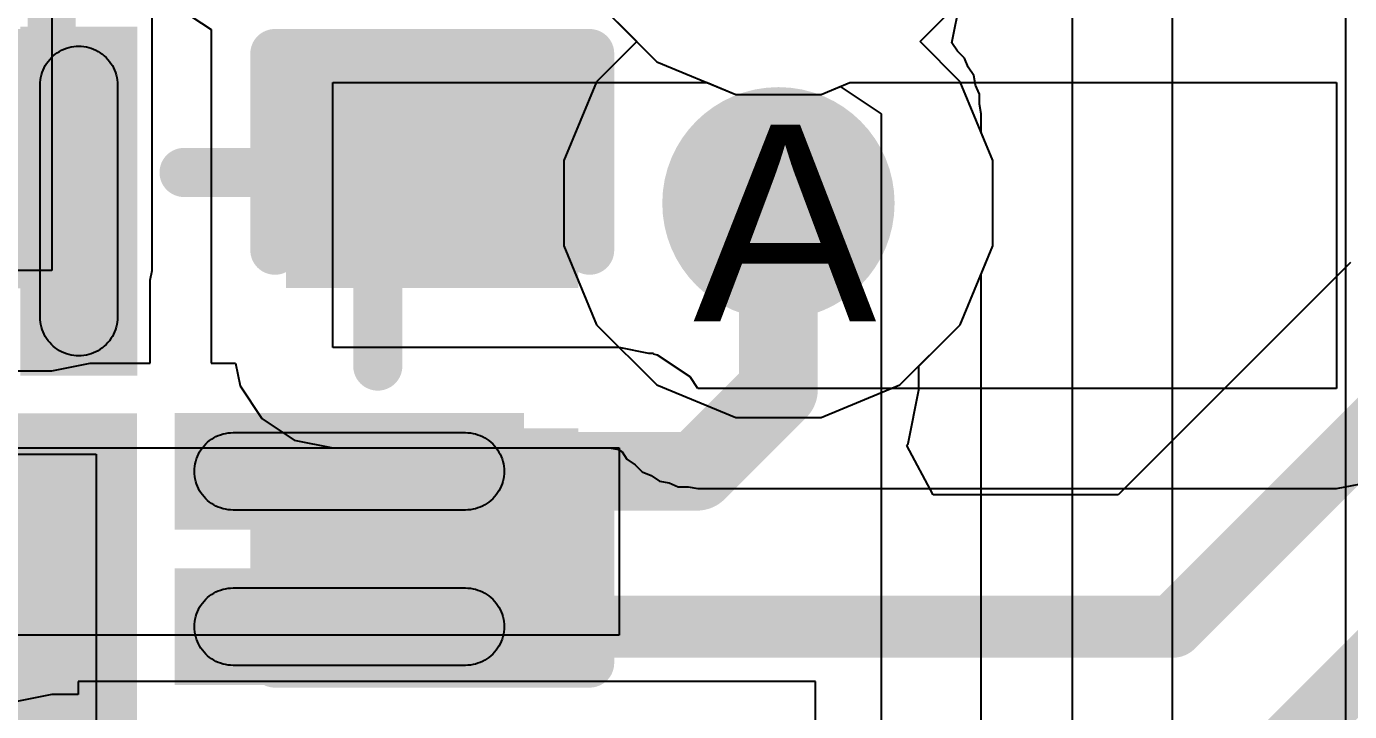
# Model space of a CAD drawing. Header units: inches. Extents: x 0 to 5271, y 0 to 5417.
# Drawn here: x 132.072 to 135.489, y 86.401 to 88.172 of the extents above; entities that cross this region are included whole.
import ezdxf

# ---------------------------------------------------------------- set-up
doc = ezdxf.new("R2010")
doc.units = ezdxf.units.IN
for name, color, linetype in [('Bottom Layer', 5, 'Continuous'), ('Bottom Overlay', 54, 'Continuous'), ('Bottom Paste', 16, 'Continuous'), ('Bottom Solder', 6, 'Continuous'), ('Drill Drawing', 1, 'Continuous'), ('L2_GND1', 16, 'Continuous'), ('L3_SIG1', 76, 'Continuous'), ('L4_PWR', 90, 'Continuous'), ('L5_GND2', 156, 'Continuous'), ('L6_SIG2', 130, 'Continuous'), ('L7_GND3', 216, 'Continuous'), ('Top Layer', 1, 'Continuous'), ('Top Overlay', 2, 'Continuous'), ('Top Paste', 8, 'Continuous'), ('Top Solder', 216, 'Continuous'), ('Via Holes', 16, 'Continuous')]:
    doc.layers.add(name, color=color, linetype=linetype)
doc.styles.add('Arial', font='', dxfattribs={"height": 0.2})
doc.styles.get('Arial').set_extended_font_data('Arial')

# ---------------------------------------------------------------- blocks, each defined once
blk = doc.blocks.new('WQFN_40_EP_5X5__B_416')
at = {"layer": 'Bottom Layer'}
for points in [[(-1.7008, 2.0994), (-1.9008, 2.0994), (-1.9008, 2.8994), (-1.7008, 2.8994)], [(-1.2995, 2.0994), (-1.4995, 2.0994), (-1.4995, 2.8994), (-1.2995, 2.8994)], [(-2.0993, 1.9009), (-2.0993, 1.7009), (-2.8993, 1.7009), (-2.8993, 1.9009)], [(-1.9, 1.9), (1.9, 1.9), (1.9, -1.9), (-1.9, -1.9)]]:
    blk.add_hatch(color=5, dxfattribs=at).paths.add_polyline_path(points)
at = {"layer": 'Bottom Solder'}
for points in [[(-1.65, 2.0486), (-1.9516, 2.0486), (-1.9516, 2.9502), (-1.65, 2.9502)], [(-1.2487, 2.0486), (-1.5503, 2.0486), (-1.5503, 2.9502), (-1.2487, 2.9502)], [(-2.0485, 1.9517), (-2.0485, 1.6501), (-2.9501, 1.6501), (-2.9501, 1.9517)], [(-1.9508, 1.9508), (1.9508, 1.9508), (1.9508, -1.9508), (-1.9508, -1.9508)]]:
    blk.add_hatch(color=6, dxfattribs=at).paths.add_polyline_path(points)
at = {"layer": 'Bottom Overlay'}
for points in [[(-2.073, 2.573, 0.127, 0.127, 0), (-2.5731, 2.573, 0.127, 0.127, 0)], [(-2.5731, 2.0728, 0.127, 0.127, 0), (-2.5731, 2.573, 0.127, 0.127, 0)]]:
    blk.add_lwpolyline(points, format="xyseb", dxfattribs=at)
for points in [[(-2.6049, 2.573, 0.0635, 0.0635, 1), (-2.5414, 2.573, 0.0635, 0.0635, 1)], [(-2.6049, 2.573, 0.0635, 0.0635, 1), (-2.5414, 2.573, 0.0635, 0.0635, 1)], [(-2.1047, 2.573, 0.0635, 0.0635, 1), (-2.0412, 2.573, 0.0635, 0.0635, 1)], [(-2.6049, 2.0728, 0.0635, 0.0635, 1), (-2.5414, 2.0728, 0.0635, 0.0635, 1)]]:
    blk.add_lwpolyline(points, format="xyseb", close=True, dxfattribs=at)
at = {"layer": 'Bottom Paste'}
for p, q in [((-1.8716, 2.8701), (-1.8668, 2.8745)), ((-1.8668, 2.8745), (-1.8617, 2.8787)), ((-1.8617, 2.8787), (-1.8564, 2.8825)), ((-1.8564, 2.8825), (-1.8508, 2.886)), ((-1.8508, 2.886), (-1.8451, 2.889)), ((-1.8451, 2.889), (-1.8391, 2.8917)), ((-1.8391, 2.8917), (-1.833, 2.8941)), ((-1.833, 2.8941), (-1.8267, 2.896)), ((-1.8267, 2.896), (-1.8204, 2.8974)), ((-1.8204, 2.8974), (-1.8139, 2.8985)), ((-1.8139, 2.8985), (-1.8074, 2.8992)), ((-1.8074, 2.8992), (-1.8009, 2.8994)), ((-1.8009, 2.8994), (-1.7943, 2.8992)), ((-1.7943, 2.8992), (-1.7878, 2.8985)), ((-1.7878, 2.8985), (-1.7814, 2.8974)), ((-1.7814, 2.8974), (-1.775, 2.896)), ((-1.775, 2.896), (-1.7687, 2.8941)), ((-1.7687, 2.8941), (-1.7626, 2.8917)), ((-1.7626, 2.8917), (-1.7566, 2.889)), ((-1.7566, 2.889), (-1.7508, 2.886)), ((-1.7508, 2.886), (-1.7453, 2.8825)), ((-1.7453, 2.8825), (-1.74, 2.8787)), ((-1.74, 2.8787), (-1.7349, 2.8745)), ((-1.7349, 2.8745), (-1.7301, 2.8701)), ((-1.4703, 2.8701), (-1.4655, 2.8745)), ((-1.4655, 2.8745), (-1.4604, 2.8787)), ((-1.4604, 2.8787), (-1.4551, 2.8825)), ((-1.4551, 2.8825), (-1.4495, 2.886)), ((-1.4495, 2.886), (-1.4438, 2.889)), ((-1.4438, 2.889), (-1.4378, 2.8917)), ((-1.4378, 2.8917), (-1.4317, 2.8941)), ((-1.4317, 2.8941), (-1.4254, 2.896)), ((-1.4254, 2.896), (-1.419, 2.8974)), ((-1.419, 2.8974), (-1.4126, 2.8985)), ((-1.4126, 2.8985), (-1.4061, 2.8992)), ((-1.4061, 2.8992), (-1.3995, 2.8994)), ((-1.3995, 2.8994), (-1.393, 2.8992)), ((-1.393, 2.8992), (-1.3865, 2.8985)), ((-1.3865, 2.8985), (-1.38, 2.8974)), ((-1.38, 2.8974), (-1.3737, 2.896)), ((-1.3737, 2.896), (-1.3674, 2.8941)), ((-1.3674, 2.8941), (-1.3613, 2.8917)), ((-1.3613, 2.8917), (-1.3553, 2.889)), ((-1.3553, 2.889), (-1.3495, 2.886)), ((-1.3495, 2.886), (-1.344, 2.8825)), ((-1.344, 2.8825), (-1.3387, 2.8787)), ((-1.3387, 2.8787), (-1.3336, 2.8745)), ((-1.3336, 2.8745), (-1.3288, 2.8701)), ((-1.8956, 2.8315), (-1.8932, 2.8376)), ((-1.8932, 2.8376), (-1.8905, 2.8436)), ((-1.8905, 2.8436), (-1.8875, 2.8494)), ((-1.8875, 2.8494), (-1.884, 2.8549)), ((-1.884, 2.8549), (-1.8802, 2.8602)), ((-1.8802, 2.8602), (-1.876, 2.8653)), ((-1.876, 2.8653), (-1.8716, 2.8701)), ((-1.7301, 2.8701), (-1.7257, 2.8653)), ((-1.7257, 2.8653), (-1.7215, 2.8602)), ((-1.7215, 2.8602), (-1.7177, 2.8549)), ((-1.7177, 2.8549), (-1.7142, 2.8493)), ((-1.7142, 2.8493), (-1.7112, 2.8436)), ((-1.7112, 2.8436), (-1.7085, 2.8376)), ((-1.7085, 2.8376), (-1.7062, 2.8315)), ((-1.4942, 2.8315), (-1.4919, 2.8376)), ((-1.4919, 2.8376), (-1.4892, 2.8436)), ((-1.4892, 2.8436), (-1.4862, 2.8494)), ((-1.4862, 2.8494), (-1.4827, 2.8549)), ((-1.4827, 2.8549), (-1.4789, 2.8602)), ((-1.4789, 2.8602), (-1.4747, 2.8653)), ((-1.4747, 2.8653), (-1.4703, 2.8701)), ((-1.3288, 2.8701), (-1.3244, 2.8653)), ((-1.3244, 2.8653), (-1.3202, 2.8602)), ((-1.3202, 2.8602), (-1.3164, 2.8549)), ((-1.3164, 2.8549), (-1.3129, 2.8493)), ((-1.3129, 2.8493), (-1.3099, 2.8436)), ((-1.3099, 2.8436), (-1.3072, 2.8376)), ((-1.3072, 2.8376), (-1.3048, 2.8315)), ((-1.9009, 2.7994), (-1.9007, 2.8059)), ((-1.9007, 2.8059), (-1.9, 2.8124)), ((-1.9, 2.8124), (-1.8989, 2.8189)), ((-1.8989, 2.8189), (-1.8975, 2.8252)), ((-1.8975, 2.8252), (-1.8956, 2.8315)), ((-1.7062, 2.8315), (-1.7043, 2.8252)), ((-1.7043, 2.8252), (-1.7028, 2.8189)), ((-1.7028, 2.8189), (-1.7017, 2.8124)), ((-1.7017, 2.8124), (-1.7017, 2.8124)), ((-1.7017, 2.8124), (-1.7011, 2.8059)), ((-1.7011, 2.8059), (-1.7009, 2.7994)), ((-1.4995, 2.7994), (-1.4993, 2.8059)), ((-1.4993, 2.8059), (-1.4987, 2.8124)), ((-1.4987, 2.8124), (-1.4976, 2.8189)), ((-1.4976, 2.8189), (-1.4961, 2.8252)), ((-1.4961, 2.8252), (-1.4942, 2.8315)), ((-1.3048, 2.8315), (-1.3029, 2.8252)), ((-1.3029, 2.8252), (-1.3015, 2.8189)), ((-1.3015, 2.8189), (-1.3004, 2.8124)), ((-1.3004, 2.8124), (-1.3004, 2.8124)), ((-1.3004, 2.8124), (-1.2997, 2.8059)), ((-1.2997, 2.8059), (-1.2995, 2.7994)), ((-1.9009, 2.1994), (-1.9009, 2.7994)), ((-1.7009, 2.7994), (-1.7009, 2.1994)), ((-1.4995, 2.1994), (-1.4995, 2.7994)), ((-1.2995, 2.7994), (-1.2995, 2.1994)), ((-1.9007, 2.1928), (-1.9009, 2.1994)), ((-1.9, 2.1863), (-1.9007, 2.1928)), ((-1.7011, 2.1928), (-1.7017, 2.1863)), ((-1.7009, 2.1994), (-1.7011, 2.1928)), ((-1.4993, 2.1928), (-1.4995, 2.1994)), ((-1.4987, 2.1863), (-1.4993, 2.1928)), ((-1.2997, 2.1928), (-1.3004, 2.1863)), ((-1.2995, 2.1994), (-1.2997, 2.1928)), ((-1.8989, 2.1799), (-1.9, 2.1863)), ((-1.8975, 2.1735), (-1.8989, 2.1799)), ((-1.8956, 2.1672), (-1.8975, 2.1735)), ((-1.8932, 2.1611), (-1.8956, 2.1672)), ((-1.8905, 2.1551), (-1.8932, 2.1611)), ((-1.8875, 2.1494), (-1.8905, 2.1551)), ((-1.7112, 2.1551), (-1.7142, 2.1493)), ((-1.7085, 2.1611), (-1.7112, 2.1551)), ((-1.7062, 2.1672), (-1.7085, 2.1611)), ((-1.7043, 2.1735), (-1.7062, 2.1672)), ((-1.7028, 2.1799), (-1.7043, 2.1735)), ((-1.7017, 2.1863), (-1.7028, 2.1799)), ((-1.4976, 2.1799), (-1.4987, 2.1863)), ((-1.4961, 2.1735), (-1.4976, 2.1799)), ((-1.4942, 2.1672), (-1.4961, 2.1735)), ((-1.4919, 2.1611), (-1.4942, 2.1672)), ((-1.4892, 2.1551), (-1.4919, 2.1611)), ((-1.4862, 2.1494), (-1.4892, 2.1551)), ((-1.3099, 2.1551), (-1.3129, 2.1493)), ((-1.3072, 2.1611), (-1.3099, 2.1551)), ((-1.3048, 2.1672), (-1.3072, 2.1611)), ((-1.3029, 2.1735), (-1.3048, 2.1672)), ((-1.3015, 2.1799), (-1.3029, 2.1735)), ((-1.3004, 2.1863), (-1.3015, 2.1799)), ((-1.884, 2.1438), (-1.8875, 2.1494)), ((-1.8802, 2.1385), (-1.884, 2.1438)), ((-1.876, 2.1334), (-1.8802, 2.1385)), ((-1.8716, 2.1286), (-1.876, 2.1334)), ((-1.8668, 2.1242), (-1.8716, 2.1286)), ((-1.8617, 2.12), (-1.8668, 2.1242)), ((-1.8564, 2.1162), (-1.8617, 2.12)), ((-1.74, 2.12), (-1.7453, 2.1162)), ((-1.7349, 2.1242), (-1.74, 2.12)), ((-1.7301, 2.1286), (-1.7349, 2.1242)), ((-1.7257, 2.1334), (-1.7301, 2.1286)), ((-1.7215, 2.1385), (-1.7257, 2.1334)), ((-1.7177, 2.1438), (-1.7215, 2.1385)), ((-1.7142, 2.1493), (-1.7177, 2.1438)), ((-1.4827, 2.1438), (-1.4862, 2.1494)), ((-1.4789, 2.1385), (-1.4827, 2.1438)), ((-1.4747, 2.1334), (-1.4789, 2.1385)), ((-1.4703, 2.1286), (-1.4747, 2.1334)), ((-1.4655, 2.1242), (-1.4703, 2.1286)), ((-1.4604, 2.12), (-1.4655, 2.1242)), ((-1.4551, 2.1162), (-1.4604, 2.12)), ((-1.3387, 2.12), (-1.344, 2.1162)), ((-1.3336, 2.1242), (-1.3387, 2.12)), ((-1.3288, 2.1286), (-1.3336, 2.1242)), ((-1.3244, 2.1334), (-1.3288, 2.1286)), ((-1.3202, 2.1385), (-1.3244, 2.1334)), ((-1.3164, 2.1438), (-1.3202, 2.1385)), ((-1.3129, 2.1493), (-1.3164, 2.1438)), ((-1.8509, 2.1127), (-1.8564, 2.1162)), ((-1.8451, 2.1097), (-1.8509, 2.1127)), ((-1.8391, 2.107), (-1.8451, 2.1097)), ((-1.833, 2.1047), (-1.8391, 2.107)), ((-1.8267, 2.1028), (-1.833, 2.1047)), ((-1.8204, 2.1013), (-1.8267, 2.1028)), ((-1.8139, 2.1002), (-1.8204, 2.1013)), ((-1.8074, 2.0996), (-1.8139, 2.1002)), ((-1.8009, 2.0994), (-1.8074, 2.0996)), ((-1.7943, 2.0996), (-1.8009, 2.0994)), ((-1.7878, 2.1002), (-1.7943, 2.0996)), ((-1.7814, 2.1013), (-1.7878, 2.1002)), ((-1.775, 2.1028), (-1.7814, 2.1013)), ((-1.7687, 2.1047), (-1.775, 2.1028)), ((-1.7626, 2.107), (-1.7687, 2.1047)), ((-1.7566, 2.1097), (-1.7626, 2.107)), ((-1.7509, 2.1127), (-1.7566, 2.1097)), ((-1.7453, 2.1162), (-1.7509, 2.1127)), ((-1.4496, 2.1127), (-1.4551, 2.1162)), ((-1.4438, 2.1097), (-1.4496, 2.1127)), ((-1.4378, 2.107), (-1.4438, 2.1097)), ((-1.4317, 2.1047), (-1.4378, 2.107)), ((-1.4254, 2.1028), (-1.4317, 2.1047)), ((-1.419, 2.1013), (-1.4254, 2.1028)), ((-1.4126, 2.1002), (-1.419, 2.1013)), ((-1.4061, 2.0996), (-1.4126, 2.1002)), ((-1.3995, 2.0994), (-1.4061, 2.0996)), ((-1.393, 2.0996), (-1.3995, 2.0994)), ((-1.3865, 2.1002), (-1.393, 2.0996)), ((-1.38, 2.1013), (-1.3865, 2.1002)), ((-1.3737, 2.1028), (-1.38, 2.1013)), ((-1.3674, 2.1047), (-1.3737, 2.1028)), ((-1.3613, 2.107), (-1.3674, 2.1047)), ((-1.3553, 2.1097), (-1.3613, 2.107)), ((-1.3496, 2.1127), (-1.3553, 2.1097)), ((-1.344, 2.1162), (-1.3496, 2.1127)), ((-2.8653, 1.876), (-2.8602, 1.8802)), ((-2.8602, 1.8802), (-2.8549, 1.884)), ((-2.8549, 1.884), (-2.8493, 1.8875)), ((-2.8493, 1.8875), (-2.8436, 1.8905)), ((-2.8436, 1.8905), (-2.8376, 1.8932)), ((-2.8376, 1.8932), (-2.8315, 1.8956)), ((-2.8315, 1.8956), (-2.8252, 1.8975)), ((-2.8252, 1.8975), (-2.8189, 1.8989)), ((-2.8189, 1.8989), (-2.8124, 1.9)), ((-2.8124, 1.9), (-2.8059, 1.9007)), ((-2.8059, 1.9007), (-2.7994, 1.9009)), ((-2.7994, 1.9009), (-2.1994, 1.9009)), ((-2.1994, 1.9009), (-2.1928, 1.9007)), ((-2.1928, 1.9007), (-2.1863, 1.9)), ((-2.1863, 1.9), (-2.1799, 1.8989)), ((-2.1799, 1.8989), (-2.1735, 1.8975)), ((-2.1735, 1.8975), (-2.1672, 1.8956)), ((-2.1672, 1.8956), (-2.1611, 1.8932)), ((-2.1611, 1.8932), (-2.1551, 1.8905)), ((-2.1551, 1.8905), (-2.1493, 1.8875)), ((-2.1493, 1.8875), (-2.1438, 1.884)), ((-2.1438, 1.884), (-2.1385, 1.8802)), ((-2.1385, 1.8802), (-2.1334, 1.876)), ((-2.889, 1.8451), (-2.886, 1.8508)), ((-2.886, 1.8508), (-2.8825, 1.8564)), ((-2.8825, 1.8564), (-2.8787, 1.8617)), ((-2.8787, 1.8617), (-2.8745, 1.8668)), ((-2.8745, 1.8668), (-2.8701, 1.8716)), ((-2.8701, 1.8716), (-2.8653, 1.876)), ((-2.1334, 1.876), (-2.1286, 1.8716)), ((-2.1286, 1.8716), (-2.1242, 1.8668)), ((-2.1242, 1.8668), (-2.12, 1.8617)), ((-2.12, 1.8617), (-2.1162, 1.8564)), ((-2.1162, 1.8564), (-2.1127, 1.8508)), ((-2.1127, 1.8508), (-2.1097, 1.8451)), ((-2.8992, 1.8074), (-2.8985, 1.8139)), ((-2.8985, 1.8139), (-2.8974, 1.8204)), ((-2.8974, 1.8204), (-2.896, 1.8267)), ((-2.896, 1.8267), (-2.8941, 1.833)), ((-2.8941, 1.833), (-2.8917, 1.8391)), ((-2.8917, 1.8391), (-2.889, 1.8451)), ((-2.1097, 1.8451), (-2.107, 1.8391)), ((-2.107, 1.8391), (-2.1047, 1.833)), ((-2.1047, 1.833), (-2.1028, 1.8267)), ((-2.1028, 1.8267), (-2.1013, 1.8204)), ((-2.1013, 1.8204), (-2.1002, 1.8139)), ((-2.1002, 1.8139), (-2.1002, 1.8139)), ((-2.1002, 1.8139), (-2.0996, 1.8074)), ((-2.8994, 1.8009), (-2.8992, 1.8074)), ((-2.8992, 1.7943), (-2.8994, 1.8009)), ((-2.8985, 1.7878), (-2.8992, 1.7943)), ((-2.8974, 1.7814), (-2.8985, 1.7878)), ((-2.896, 1.775), (-2.8974, 1.7814)), ((-2.1013, 1.7814), (-2.1028, 1.775)), ((-2.1002, 1.7878), (-2.1013, 1.7814)), ((-2.0996, 1.7943), (-2.1002, 1.7878)), ((-2.0996, 1.8074), (-2.0994, 1.8009)), ((-2.0994, 1.8009), (-2.0996, 1.7943)), ((-2.8941, 1.7687), (-2.896, 1.775)), ((-2.8917, 1.7626), (-2.8941, 1.7687)), ((-2.889, 1.7566), (-2.8917, 1.7626)), ((-2.886, 1.7509), (-2.889, 1.7566)), ((-2.8825, 1.7453), (-2.886, 1.7509)), ((-2.8787, 1.74), (-2.8825, 1.7453)), ((-2.1162, 1.7453), (-2.12, 1.74)), ((-2.1127, 1.7508), (-2.1162, 1.7453)), ((-2.1097, 1.7566), (-2.1127, 1.7508)), ((-2.107, 1.7626), (-2.1097, 1.7566)), ((-2.1047, 1.7687), (-2.107, 1.7626)), ((-2.1028, 1.775), (-2.1047, 1.7687)), ((-2.8745, 1.7349), (-2.8787, 1.74)), ((-2.8701, 1.7301), (-2.8745, 1.7349)), ((-2.8653, 1.7257), (-2.8701, 1.7301)), ((-2.8602, 1.7215), (-2.8653, 1.7257)), ((-2.8549, 1.7177), (-2.8602, 1.7215)), ((-2.8494, 1.7142), (-2.8549, 1.7177)), ((-2.8436, 1.7112), (-2.8494, 1.7142)), ((-2.8376, 1.7085), (-2.8436, 1.7112)), ((-2.8315, 1.7062), (-2.8376, 1.7085)), ((-2.1611, 1.7085), (-2.1672, 1.7062)), ((-2.1551, 1.7112), (-2.1611, 1.7085)), ((-2.1494, 1.7142), (-2.1551, 1.7112)), ((-2.1438, 1.7177), (-2.1494, 1.7142)), ((-2.1385, 1.7215), (-2.1438, 1.7177)), ((-2.1334, 1.7257), (-2.1385, 1.7215)), ((-2.1286, 1.7301), (-2.1334, 1.7257)), ((-2.1242, 1.7349), (-2.1286, 1.7301)), ((-2.12, 1.74), (-2.1242, 1.7349)), ((-2.8252, 1.7043), (-2.8315, 1.7062)), ((-2.8189, 1.7028), (-2.8252, 1.7043)), ((-2.8124, 1.7017), (-2.8189, 1.7028)), ((-2.8059, 1.7011), (-2.8124, 1.7017)), ((-2.7994, 1.7009), (-2.8059, 1.7011)), ((-2.1994, 1.7009), (-2.7994, 1.7009)), ((-2.1928, 1.7011), (-2.1994, 1.7009)), ((-2.1863, 1.7017), (-2.1928, 1.7011)), ((-2.1799, 1.7028), (-2.1863, 1.7017)), ((-2.1735, 1.7043), (-2.1799, 1.7028)), ((-2.1672, 1.7062), (-2.1735, 1.7043))]:
    blk.add_line(p, q, dxfattribs=at)
blk = doc.blocks.new('CAP_0402_576')
at = {"layer": 'Top Layer'}
for points in [[(-0.6986, -0.3175), (-0.6986, 0.3175), (-0.2414, 0.3175), (-0.2414, -0.3175)], [(0.2412, -0.3175), (0.2412, 0.3175), (0.6984, 0.3175), (0.6984, -0.3175)]]:
    blk.add_hatch(color=1, dxfattribs=at).paths.add_polyline_path(points)
at = {"layer": 'Top Paste'}
for points in [[(-0.6986, -0.3175), (-0.6986, 0.3175), (-0.2414, 0.3175), (-0.2414, -0.3175)], [(0.2412, -0.3175), (0.2412, 0.3175), (0.6984, 0.3175), (0.6984, -0.3175)]]:
    blk.add_hatch(color=8, dxfattribs=at).paths.add_polyline_path(points)
at = {"layer": 'Top Solder'}
for points in [[(-0.7586, -0.3775), (-0.7586, 0.3775), (-0.1814, 0.3775), (-0.1814, -0.3775)], [(0.1812, -0.3775), (0.1812, 0.3775), (0.7584, 0.3775), (0.7584, -0.3775)]]:
    blk.add_hatch(color=216, dxfattribs=at).paths.add_polyline_path(points)
at = {"layer": 'Top Overlay'}
for points in [[(-0.7875, 0.4064, 0.127, 0.127, 0), (-0.2795, 0.4064, 0.127, 0.127, 0)], [(-0.7875, 0.4064, 0.127, 0.127, 0), (-0.7875, -0.4064, 0.127, 0.127, 0)], [(0.2793, 0.4064, 0.127, 0.127, 0), (0.7873, 0.4064, 0.127, 0.127, 0)], [(0.7873, 0.4064, 0.127, 0.127, 0), (0.7873, -0.4064, 0.127, 0.127, 0)], [(-0.7875, -0.4064, 0.127, 0.127, 0), (-0.2795, -0.4064, 0.127, 0.127, 0)], [(0.2793, -0.4064, 0.127, 0.127, 0), (0.7873, -0.4064, 0.127, 0.127, 0)]]:
    blk.add_lwpolyline(points, format="xyseb", dxfattribs=at)
for points in [[(-0.8192, 0.4064, 0.0635, 0.0635, 1), (-0.7557, 0.4064, 0.0635, 0.0635, 1)], [(-0.8192, 0.4064, 0.0635, 0.0635, 1), (-0.7557, 0.4064, 0.0635, 0.0635, 1)], [(-0.3112, 0.4064, 0.0635, 0.0635, 1), (-0.2477, 0.4064, 0.0635, 0.0635, 1)], [(0.2476, 0.4064, 0.0635, 0.0635, 1), (0.3111, 0.4064, 0.0635, 0.0635, 1)], [(0.7556, 0.4064, 0.0635, 0.0635, 1), (0.8191, 0.4064, 0.0635, 0.0635, 1)], [(0.7556, 0.4064, 0.0635, 0.0635, 1), (0.8191, 0.4064, 0.0635, 0.0635, 1)], [(-0.8192, -0.4064, 0.0635, 0.0635, 1), (-0.7557, -0.4064, 0.0635, 0.0635, 1)], [(-0.8192, -0.4064, 0.0635, 0.0635, 1), (-0.7557, -0.4064, 0.0635, 0.0635, 1)], [(-0.3112, -0.4064, 0.0635, 0.0635, 1), (-0.2477, -0.4064, 0.0635, 0.0635, 1)], [(0.2476, -0.4064, 0.0635, 0.0635, 1), (0.3111, -0.4064, 0.0635, 0.0635, 1)], [(0.7556, -0.4064, 0.0635, 0.0635, 1), (0.8191, -0.4064, 0.0635, 0.0635, 1)], [(0.7556, -0.4064, 0.0635, 0.0635, 1), (0.8191, -0.4064, 0.0635, 0.0635, 1)]]:
    blk.add_lwpolyline(points, format="xyseb", close=True, dxfattribs=at)
blk = doc.blocks.new('CAP_0402_578')
at = {"layer": 'Top Layer'}
for points in [[(-0.6985, -0.3174), (-0.6985, 0.3176), (-0.2413, 0.3176), (-0.2413, -0.3174)], [(0.2413, -0.3174), (0.2413, 0.3176), (0.6985, 0.3176), (0.6985, -0.3174)]]:
    blk.add_hatch(color=1, dxfattribs=at).paths.add_polyline_path(points)
at = {"layer": 'Top Paste'}
for points in [[(-0.6985, -0.3174), (-0.6985, 0.3176), (-0.2413, 0.3176), (-0.2413, -0.3174)], [(0.2413, -0.3174), (0.2413, 0.3176), (0.6985, 0.3176), (0.6985, -0.3174)]]:
    blk.add_hatch(color=8, dxfattribs=at).paths.add_polyline_path(points)
at = {"layer": 'Top Solder'}
for points in [[(-0.7585, -0.3774), (-0.7585, 0.3776), (-0.1813, 0.3776), (-0.1813, -0.3774)], [(0.1813, -0.3774), (0.1813, 0.3776), (0.7585, 0.3776), (0.7585, -0.3774)]]:
    blk.add_hatch(color=216, dxfattribs=at).paths.add_polyline_path(points)
at = {"layer": 'Top Overlay'}
for points in [[(-0.7874, 0.4065, 0.127, 0.127, 0), (-0.2794, 0.4065, 0.127, 0.127, 0)], [(-0.7874, 0.4065, 0.127, 0.127, 0), (-0.7874, -0.4063, 0.127, 0.127, 0)], [(0.2794, 0.4065, 0.127, 0.127, 0), (0.7874, 0.4065, 0.127, 0.127, 0)], [(0.7874, 0.4065, 0.127, 0.127, 0), (0.7874, -0.4063, 0.127, 0.127, 0)], [(-0.7874, -0.4063, 0.127, 0.127, 0), (-0.2794, -0.4063, 0.127, 0.127, 0)], [(0.2794, -0.4063, 0.127, 0.127, 0), (0.7874, -0.4063, 0.127, 0.127, 0)]]:
    blk.add_lwpolyline(points, format="xyseb", dxfattribs=at)
for points in [[(-0.8192, 0.4065, 0.0635, 0.0635, 1), (-0.7557, 0.4065, 0.0635, 0.0635, 1)], [(-0.8192, 0.4065, 0.0635, 0.0635, 1), (-0.7557, 0.4065, 0.0635, 0.0635, 1)], [(-0.3112, 0.4065, 0.0635, 0.0635, 1), (-0.2477, 0.4065, 0.0635, 0.0635, 1)], [(0.2476, 0.4065, 0.0635, 0.0635, 1), (0.3111, 0.4065, 0.0635, 0.0635, 1)], [(0.7556, 0.4065, 0.0635, 0.0635, 1), (0.8191, 0.4065, 0.0635, 0.0635, 1)], [(0.7556, 0.4065, 0.0635, 0.0635, 1), (0.8191, 0.4065, 0.0635, 0.0635, 1)], [(-0.8192, -0.4063, 0.0635, 0.0635, 1), (-0.7557, -0.4063, 0.0635, 0.0635, 1)], [(-0.8192, -0.4063, 0.0635, 0.0635, 1), (-0.7557, -0.4063, 0.0635, 0.0635, 1)], [(-0.3112, -0.4063, 0.0635, 0.0635, 1), (-0.2477, -0.4063, 0.0635, 0.0635, 1)], [(0.2476, -0.4063, 0.0635, 0.0635, 1), (0.3111, -0.4063, 0.0635, 0.0635, 1)], [(0.7556, -0.4063, 0.0635, 0.0635, 1), (0.8191, -0.4063, 0.0635, 0.0635, 1)], [(0.7556, -0.4063, 0.0635, 0.0635, 1), (0.8191, -0.4063, 0.0635, 0.0635, 1)]]:
    blk.add_lwpolyline(points, format="xyseb", close=True, dxfattribs=at)

msp = doc.modelspace()

# ---------------------------------------------------------------- hatches: boundary and pattern name
at = {"layer": 'Bottom Layer'}
h = msp.add_hatch(color=5, dxfattribs=at)
edge = h.paths.add_edge_path()
edge.add_arc((134.0139, 87.7148), 0.3, 0, 360)
at = {"layer": 'L2_GND1'}
h = msp.add_hatch(color=16, dxfattribs=at)
edge = h.paths.add_edge_path()
edge.add_arc((134.0139, 87.7148), 0.3, 0, 360)
at = {"layer": 'L3_SIG1'}
h = msp.add_hatch(color=76, dxfattribs=at)
edge = h.paths.add_edge_path()
edge.add_arc((134.0139, 87.7148), 0.3, 0, 360)
at = {"layer": 'L4_PWR'}
h = msp.add_hatch(color=90, dxfattribs=at)
edge = h.paths.add_edge_path()
edge.add_arc((134.0139, 87.7148), 0.3, 0, 360)
at = {"layer": 'L5_GND2'}
h = msp.add_hatch(color=156, dxfattribs=at)
edge = h.paths.add_edge_path()
edge.add_arc((134.0139, 87.7148), 0.3, 0, 360)
at = {"layer": 'L6_SIG2'}
h = msp.add_hatch(color=130, dxfattribs=at)
edge = h.paths.add_edge_path()
edge.add_arc((134.0139, 87.7148), 0.3, 0, 360)
at = {"layer": 'L7_GND3'}
h = msp.add_hatch(color=216, dxfattribs=at)
edge = h.paths.add_edge_path()
edge.add_arc((134.0139, 87.7148), 0.3, 0, 360)
at = {"layer": 'Top Layer'}
h = msp.add_hatch(color=1, dxfattribs=at)
edge = h.paths.add_edge_path()
edge.add_arc((134.0139, 87.7148), 0.3, 0, 360)
at = {"layer": 'Via Holes'}
h = msp.add_hatch(color=7, dxfattribs=at)
edge = h.paths.add_edge_path()
edge.add_arc((134.0139, 87.7148), 0.15, 0, 360)

# ---------------------------------------------------------------- linework, layer by layer
at = {"layer": 'Bottom Layer'}
for p, q in [((134.3798, 88.1324), (134.4836, 88.2362)), ((134.4836, 88.0286), (134.3798, 88.1324)), ((134.5679, 87.825), (134.4836, 88.0286)), ((134.5679, 87.6046), (134.5679, 87.825)), ((134.4836, 87.4009), (134.5679, 87.6046)), ((135.4913, 87.5616), (134.8913, 86.9616)), ((134.3765, 87.2938), (134.4836, 87.4009)), ((134.3765, 87.2326), (134.3765, 87.2938)), ((134.3489, 87.0939), (134.3765, 87.2326)), ((134.3765, 87.2326), (134.3765, 87.2326)), ((128.5658, 87.0665), (132.2515, 87.0665)), ((132.2515, 87.0665), (132.2515, 86.668)), ((134.3453, 87.0886), (134.3489, 87.0939)), ((134.4132, 86.9616), (134.3453, 87.0886)), ((134.8913, 86.9616), (134.4132, 86.9616)), ((132.2515, 86.668), (132.2515, 86.2667))]:
    msp.add_line(p, q, dxfattribs=at)
for points in [[(132.1367, 88.0909, 0.1242, 0.1242, 0), (132.1367, 88.234, 0.1242, 0.1242, 0)], [(132.1367, 88.0909, 0.1242, 0.1242, 0), (132.207, 88.0205, 0.1242, 0.1242, 0)], [(132.207, 87.7205, 0.1242, 0.1242, 0), (132.207, 88.0205, 0.1242, 0.1242, 0)], [(134.0139, 87.2326, 0.2032, 0.2032, 0), (134.0139, 87.7148, 0.2032, 0.2032, 0)], [(135.0325, 86.6207, 0.1608, 0.1608, 0), (135.7323, 87.3205, 0.1608, 0.1608, 0)], [(133.8033, 87.022, 0.2032, 0.2032, 0), (134.0139, 87.2326, 0.2032, 0.2032, 0)], [(132.9055, 87.022, 0.2032, 0.2032, 0), (133.8033, 87.022, 0.2032, 0.2032, 0)], [(135.2339, 86.2219, 0.1608, 0.1608, 0), (135.7402, 86.7282, 0.1608, 0.1608, 0)], [(132.9055, 86.6207, 0.1608, 0.1608, 0), (135.0325, 86.6207, 0.1608, 0.1608, 0)]]:
    msp.add_lwpolyline(points, format="xyseb", dxfattribs=at)
for points in [[(132.1056, 88.0909, 0.0621, 0.0621, 1), (132.1677, 88.0909, 0.0621, 0.0621, 1)], [(132.1056, 88.0909, 0.0621, 0.0621, 1), (132.1677, 88.0909, 0.0621, 0.0621, 1)], [(132.176, 88.0205, 0.0621, 0.0621, 1), (132.2381, 88.0205, 0.0621, 0.0621, 1)], [(132.176, 88.0205, 0.0621, 0.0621, 1), (132.2381, 88.0205, 0.0621, 0.0621, 1)], [(133.9631, 87.7148, 0.1016, 0.1016, 1), (134.0647, 87.7148, 0.1016, 0.1016, 1)], [(132.176, 87.7205, 0.0621, 0.0621, 1), (132.2381, 87.7205, 0.0621, 0.0621, 1)], [(133.9631, 87.2326, 0.1016, 0.1016, 1), (134.0647, 87.2326, 0.1016, 0.1016, 1)], [(133.9631, 87.2326, 0.1016, 0.1016, 1), (134.0647, 87.2326, 0.1016, 0.1016, 1)], [(132.8547, 87.022, 0.1016, 0.1016, 1), (132.9563, 87.022, 0.1016, 0.1016, 1)], [(133.7525, 87.022, 0.1016, 0.1016, 1), (133.8541, 87.022, 0.1016, 0.1016, 1)], [(133.7525, 87.022, 0.1016, 0.1016, 1), (133.8541, 87.022, 0.1016, 0.1016, 1)], [(132.8654, 86.6207, 0.0804, 0.0804, 1), (132.9457, 86.6207, 0.0804, 0.0804, 1)], [(134.9923, 86.6207, 0.0804, 0.0804, 1), (135.0727, 86.6207, 0.0804, 0.0804, 1)], [(134.9923, 86.6207, 0.0804, 0.0804, 1), (135.0727, 86.6207, 0.0804, 0.0804, 1)]]:
    msp.add_lwpolyline(points, format="xyseb", close=True, dxfattribs=at)
at = {"layer": 'L2_GND1'}
for p, q in [((135.4786, 89.3014), (135.4786, 87.7148)), ((133.5442, 88.2362), (133.6481, 88.1324)), ((134.3798, 88.1324), (134.4836, 88.2362)), ((133.6481, 88.1324), (133.5442, 88.0286)), ((134.4836, 88.0286), (134.3798, 88.1324)), ((133.5442, 88.0286), (133.4599, 87.825)), ((134.5679, 87.825), (134.4836, 88.0286)), ((133.4599, 87.825), (133.4599, 87.6046)), ((134.5679, 87.6046), (134.5679, 87.825)), ((135.4786, 87.7148), (135.4786, 83.7037)), ((133.4599, 87.6046), (133.5442, 87.4009)), ((134.4836, 87.4009), (134.5679, 87.6046)), ((133.5442, 87.4009), (133.7001, 87.2451)), ((134.3277, 87.2451), (134.4836, 87.4009)), ((133.7001, 87.2451), (133.9037, 87.1608)), ((134.1241, 87.1608), (134.3277, 87.2451)), ((133.9037, 87.1608), (134.1241, 87.1608))]:
    msp.add_line(p, q, dxfattribs=at)
at = {"layer": 'L3_SIG1'}
for p, q in [((134.7724, 90.2775), (134.7724, 81.7246)), ((135.0314, 81.7632), (135.0314, 90.2775)), ((133.5442, 88.2362), (133.6481, 88.1324)), ((134.3798, 88.1324), (134.4836, 88.2362)), ((133.6481, 88.1324), (133.5442, 88.0286)), ((134.4836, 88.0286), (134.3798, 88.1324)), ((133.5442, 88.0286), (133.4599, 87.825)), ((134.5679, 87.825), (134.4836, 88.0286)), ((133.4599, 87.825), (133.4599, 87.6046)), ((134.5679, 87.6046), (134.5679, 87.825)), ((133.4599, 87.6046), (133.5442, 87.4009)), ((134.4836, 87.4009), (134.5679, 87.6046)), ((133.5442, 87.4009), (133.7001, 87.2451)), ((134.3277, 87.2451), (134.4836, 87.4009)), ((133.7001, 87.2451), (133.9037, 87.1608)), ((134.1241, 87.1608), (134.3277, 87.2451)), ((133.9037, 87.1608), (134.1241, 87.1608))]:
    msp.add_line(p, q, dxfattribs=at)
at = {"layer": 'L4_PWR'}
for p, q in [((133.5442, 88.2362), (133.7001, 88.0803)), ((134.4619, 88.1289), (134.4836, 88.2362)), ((134.4761, 88.1077), (134.4619, 88.1289)), ((134.4941, 88.0897), (134.4761, 88.1077)), ((134.5039, 88.0661), (134.4941, 88.0897)), ((133.7001, 88.0803), (133.9037, 87.996)), ((134.5181, 88.0449), (134.5039, 88.0661)), ((134.523, 88.0199), (134.5181, 88.0449)), ((134.5328, 87.9963), (134.523, 88.0199)), ((133.9037, 87.996), (134.1241, 87.996)), ((134.1241, 87.996), (134.1732, 88.0163)), ((134.1732, 88.0163), (134.2788, 87.9458)), ((134.5328, 87.9708), (134.5328, 87.9963)), ((134.5378, 87.9458), (134.5328, 87.9708)), ((134.2788, 87.9458), (134.2788, 81.534)), ((134.5378, 87.8977), (134.5378, 87.9458)), ((134.5679, 87.825), (134.5378, 87.8977)), ((134.5679, 87.6046), (134.5679, 87.825)), ((134.5378, 87.5318), (134.5679, 87.6046)), ((134.5378, 81.7207), (134.5378, 87.5318))]:
    msp.add_line(p, q, dxfattribs=at)
at = {"layer": 'L5_GND2'}
for p, q in [((133.5442, 88.2362), (133.6481, 88.1324)), ((134.3798, 88.1324), (134.4836, 88.2362)), ((133.6481, 88.1324), (133.5442, 88.0286)), ((134.4836, 88.0286), (134.3798, 88.1324)), ((133.5442, 88.0286), (133.4599, 87.825)), ((134.5679, 87.825), (134.4836, 88.0286)), ((133.4599, 87.825), (133.4599, 87.6046)), ((134.5679, 87.6046), (134.5679, 87.825)), ((133.4599, 87.6046), (133.5442, 87.4009)), ((134.4836, 87.4009), (134.5679, 87.6046)), ((133.5442, 87.4009), (133.7001, 87.2451)), ((134.3277, 87.2451), (134.4836, 87.4009)), ((133.7001, 87.2451), (133.9037, 87.1608)), ((134.1241, 87.1608), (134.3277, 87.2451)), ((133.9037, 87.1608), (134.1241, 87.1608))]:
    msp.add_line(p, q, dxfattribs=at)
at = {"layer": 'L6_SIG2'}
for p, q in [((133.5442, 88.2362), (133.6481, 88.1324)), ((134.3798, 88.1324), (134.4836, 88.2362)), ((133.6481, 88.1324), (133.5442, 88.0286)), ((134.4836, 88.0286), (134.3798, 88.1324)), ((133.5442, 88.0286), (133.4599, 87.825)), ((134.5679, 87.825), (134.4836, 88.0286)), ((133.4599, 87.825), (133.4599, 87.6046)), ((134.5679, 87.6046), (134.5679, 87.825)), ((133.4599, 87.6046), (133.5442, 87.4009)), ((134.4836, 87.4009), (134.5679, 87.6046)), ((133.5442, 87.4009), (133.7001, 87.2451)), ((134.3277, 87.2451), (134.4836, 87.4009)), ((133.7001, 87.2451), (133.9037, 87.1608)), ((134.1241, 87.1608), (134.3277, 87.2451)), ((133.9037, 87.1608), (134.1241, 87.1608))]:
    msp.add_line(p, q, dxfattribs=at)
at = {"layer": 'L7_GND3'}
for p, q in [((133.5442, 88.2362), (133.6481, 88.1324)), ((134.3798, 88.1324), (134.4836, 88.2362)), ((133.6481, 88.1324), (133.5442, 88.0286)), ((134.4836, 88.0286), (134.3798, 88.1324)), ((133.5442, 88.0286), (133.4599, 87.825)), ((134.5679, 87.825), (134.4836, 88.0286)), ((133.4599, 87.825), (133.4599, 87.6046)), ((134.5679, 87.6046), (134.5679, 87.825)), ((133.4599, 87.6046), (133.5442, 87.4009)), ((134.4836, 87.4009), (134.5679, 87.6046)), ((133.5442, 87.4009), (133.7001, 87.2451)), ((134.3277, 87.2451), (134.4836, 87.4009)), ((133.7001, 87.2451), (133.9037, 87.1608)), ((134.1241, 87.1608), (134.3277, 87.2451)), ((133.9037, 87.1608), (134.1241, 87.1608))]:
    msp.add_line(p, q, dxfattribs=at)
at = {"layer": 'Top Layer'}
for p, q in [((132.1375, 88.6135), (132.1375, 87.5407)), ((132.3965, 87.5407), (132.3965, 88.2372)), ((132.4215, 88.2477), (132.5485, 88.1635)), ((132.5485, 88.1635), (132.5485, 87.3014)), ((132.8627, 87.3421), (132.8627, 88.0267)), ((132.8627, 88.0267), (133.8296, 88.0267)), ((133.8296, 88.0267), (133.9037, 87.996)), ((134.1241, 87.996), (134.1982, 88.0267)), ((134.1982, 88.0267), (135.4552, 88.0267)), ((135.4552, 88.0267), (135.4552, 87.2363)), ((133.9037, 87.996), (134.1241, 87.996)), ((132.1375, 87.5407), (130.1189, 87.5407)), ((132.3915, 87.5157), (132.3965, 87.5407)), ((132.3915, 87.3014), (132.3915, 87.5157)), ((133.6027, 87.3421), (132.8627, 87.3421)), ((133.6795, 87.3268), (133.6027, 87.3421)), ((132.1375, 87.2817), (132.2363, 87.3014)), ((132.2363, 87.3014), (132.3915, 87.3014)), ((132.5485, 87.3014), (132.6118, 87.3014)), ((132.6118, 87.3014), (132.6234, 87.2429)), ((133.6915, 87.3268), (133.6795, 87.3268)), ((133.6915, 87.3244), (133.6915, 87.3268)), ((133.7018, 87.3223), (133.6915, 87.3244)), ((133.7859, 87.2662), (133.7018, 87.3223)), ((130.1189, 87.2817), (132.1375, 87.2817)), ((132.6234, 87.2429), (132.6795, 87.1589)), ((133.8059, 87.2363), (133.7859, 87.2662)), ((135.4552, 87.2363), (133.8059, 87.2363)), ((132.6795, 87.1589), (132.7635, 87.1028)), ((132.7635, 87.1028), (132.8627, 87.0831)), ((129.8599, 87.0831), (133.6027, 87.0831)), ((132.8627, 87.0831), (133.5772, 87.0831)), ((133.5772, 87.0831), (133.6008, 87.0784)), ((133.6008, 87.0784), (133.6099, 87.0723)), ((133.6027, 87.0831), (133.6027, 86.599)), ((133.6099, 87.0723), (133.6227, 87.0531)), ((133.6227, 87.0531), (133.6439, 87.039)), ((133.6439, 87.039), (133.662, 87.0209)), ((133.662, 87.0209), (133.6855, 87.0112)), ((133.6855, 87.0112), (133.7068, 86.997)), ((133.7068, 86.997), (133.7318, 86.992)), ((135.4552, 86.9773), (135.5543, 86.997)), ((133.7318, 86.992), (133.7553, 86.9823)), ((133.7553, 86.9823), (133.7808, 86.9823)), ((133.7808, 86.9823), (133.8059, 86.9773)), ((133.8059, 86.9773), (135.4552, 86.9773)), ((133.6027, 86.599), (131.8501, 86.599)), ((134.11, 86.4785), (132.205, 86.4785)), ((132.205, 86.4785), (132.205, 86.4453)), ((134.11, 86.2479), (134.11, 86.4785)), ((132.1375, 86.4453), (132.0384, 86.4256)), ((132.205, 86.4453), (132.1375, 86.4453))]:
    msp.add_line(p, q, dxfattribs=at)

# ---------------------------------------------------------------- block references
for name, p, rotation in [('WQFN_40_EP_5X5__B_416', (130.4062, 85.2211), 270), ('CAP_0402_576', (131.82, 87.3141), 90), ('CAP_0402_578', (133.12, 87.3141), 90)]:
    msp.add_blockref(name, p, dxfattribs=dict(rotation=rotation))

# ---------------------------------------------------------------- texts
at = {"layer": 'Drill Drawing', "style": 'Arial'}
msp.add_text('A', height=0.508, dxfattribs=at).set_placement((133.7938, 87.41))

doc.saveas('drawing.dxf')
